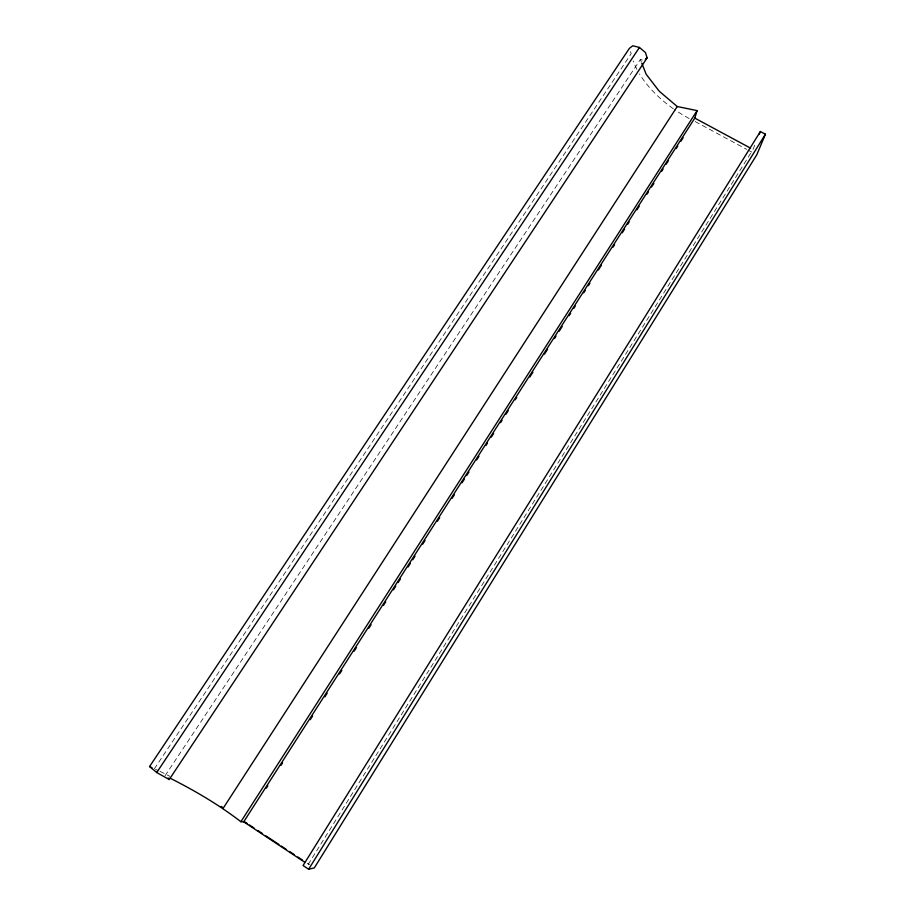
<?xml version="1.0" encoding="UTF-8"?>
<svg xmlns="http://www.w3.org/2000/svg" width="915" height="915" viewBox="0 0 915 915"><rect width="100%" height="100%" fill="white"/><g stroke="black" fill="none" stroke-linecap="round" stroke-linejoin="round"><path stroke-width="0.69" stroke-dasharray="4.58 3.43" d="M753.011 149.465L755.653 143.06M308.149 864.492L752.267 150.678M165.089 775.726L640.374 59.486L643.668 60.344M154.361 768.794L631.19 53.676L630.286 51.011M695.183 121.569L746.72 149.362M747.978 150.037L751.753 152.073M307.234 863.222L309.59 864.789M640.374 59.486L641.324 61.934M155.413 769.252A94.897 8.521 32.7 0 1 158.821 770.819M160.045 771.391A94.897 8.521 32.7 0 1 169.87 776.343M689.212 118.515A80.314 43.897 33 0 1 674.378 109.491M673.28 108.725A80.314 43.897 33 0 1 639.494 73.909M636.897 69.323A80.314 43.897 33 0 1 633.203 60.95"/><path stroke-width="1.37" d="M170.076 778.173C194.826 790.64 218.914 804.765 240.885 821.727L243.71 821.83L694.794 118.104L697.116 110.612L677.237 106.517L659.223 91.214L646.104 74.172L641.804 63.158M759.336 134.093L760.388 131.531L765.42 134.219L756.785 154.784L314.314 867.912L308.63 869.25L303.048 865.556L760.388 131.531M308.63 869.25L765.42 134.219M240.885 821.727L697.116 110.612M266.334 788.204L267.878 785.802M280.974 765.363L282.518 762.961M310.254 719.67L312.564 716.068M324.882 696.83L327.193 693.227M339.522 673.989L341.833 670.375M354.162 651.137L356.473 647.534M368.802 628.296L371.113 624.682M383.442 605.444L385.753 601.841M393.45 589.82L395.76 586.206M398.082 582.603L400.393 579.001M408.09 566.968L410.4 563.365M412.711 559.763L415.021 556.148M422.73 544.128L425.04 540.525M437.37 521.287L439.68 517.673M452.01 498.435L454.32 494.832M462.018 482.811L464.328 479.197M466.65 475.594L468.96 471.991M476.658 459.959L478.968 456.356M485.911 445.536L487.443 443.135M491.298 437.118L493.608 433.516M500.539 422.684L502.083 420.282M505.938 414.278L508.248 410.663M515.179 399.844L516.723 397.442M529.819 377.003L532.896 372.188M544.459 354.151L547.536 349.347M554.479 338.527L556.011 336.125M559.099 331.31L562.176 326.506M569.107 315.675L570.651 313.273M573.739 308.469L575.272 306.056M583.747 292.834L585.291 290.432M588.368 285.617L589.912 283.215M598.387 269.994L601.464 265.178M613.027 247.142L614.571 244.74M622.269 232.719L624.579 229.105M627.667 224.301L629.2 221.899M636.909 209.867L639.219 206.264M646.928 194.243L648.461 191.841M651.549 187.026L653.859 183.423M661.568 171.391L663.101 168.989M666.189 164.185L668.499 160.571M676.196 148.55L677.74 146.148M680.817 141.333L683.139 137.73M222.986 808.551L677.237 106.517M169.229 779.546L647.134 57.828L645.407 52.487L639.448 47.454L632.803 45.75L629.394 48.346L149.58 766.518L156.717 772.535L169.229 779.546L168.177 777.956M156.717 772.535L639.448 47.454M645.407 59.086L647.134 57.828M149.58 766.518L151.97 767.662M694.794 118.104L750.54 148.139M244.763 821.876L247.119 823.431M249.475 824.998L254.198 828.121M257.733 830.454L262.445 833.576M265.979 835.921L278.949 844.499M281.305 846.066L286.018 849.177M289.552 851.522L294.275 854.644M297.81 856.989L302.522 860.1M243.71 821.83L304.638 862.17M221.053 806.401A94.897 8.521 32.7 0 1 223.352 807.854"/></g></svg>
